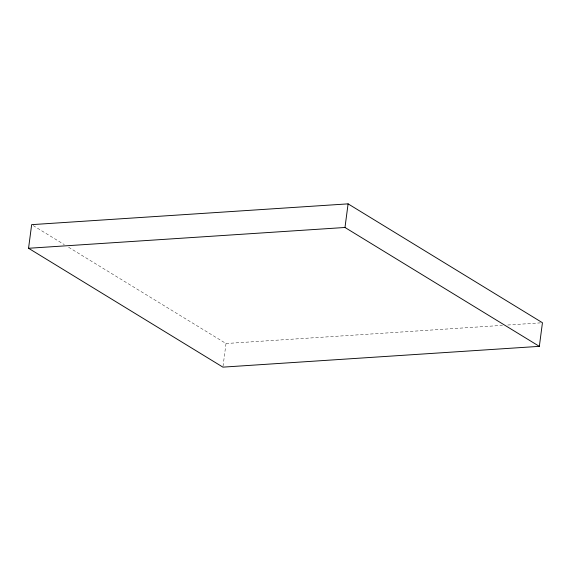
<?xml version="1.0" encoding="UTF-8"?>
<svg xmlns="http://www.w3.org/2000/svg" width="571" height="571" viewBox="0 0 571 571"><rect width="100%" height="100%" fill="white"/><g stroke="black" fill="none" stroke-linecap="round" stroke-linejoin="round"><path stroke-width="0.43" stroke-dasharray="2.85 2.14" d="M223.018 366.268L226.016 343.521L68.099 246.936M226.016 343.521L502.451 325.363M507.783 325.013L540.673 322.851M33.175 225.581L64.302 244.616"/><path stroke-width="0.86" d="M28.55 248.271L31.662 224.646L348.096 203.861L542.45 322.729L539.338 346.354L222.904 367.139L28.55 248.271L344.984 227.479L539.338 346.354M344.984 227.479L348.096 203.861"/></g></svg>
